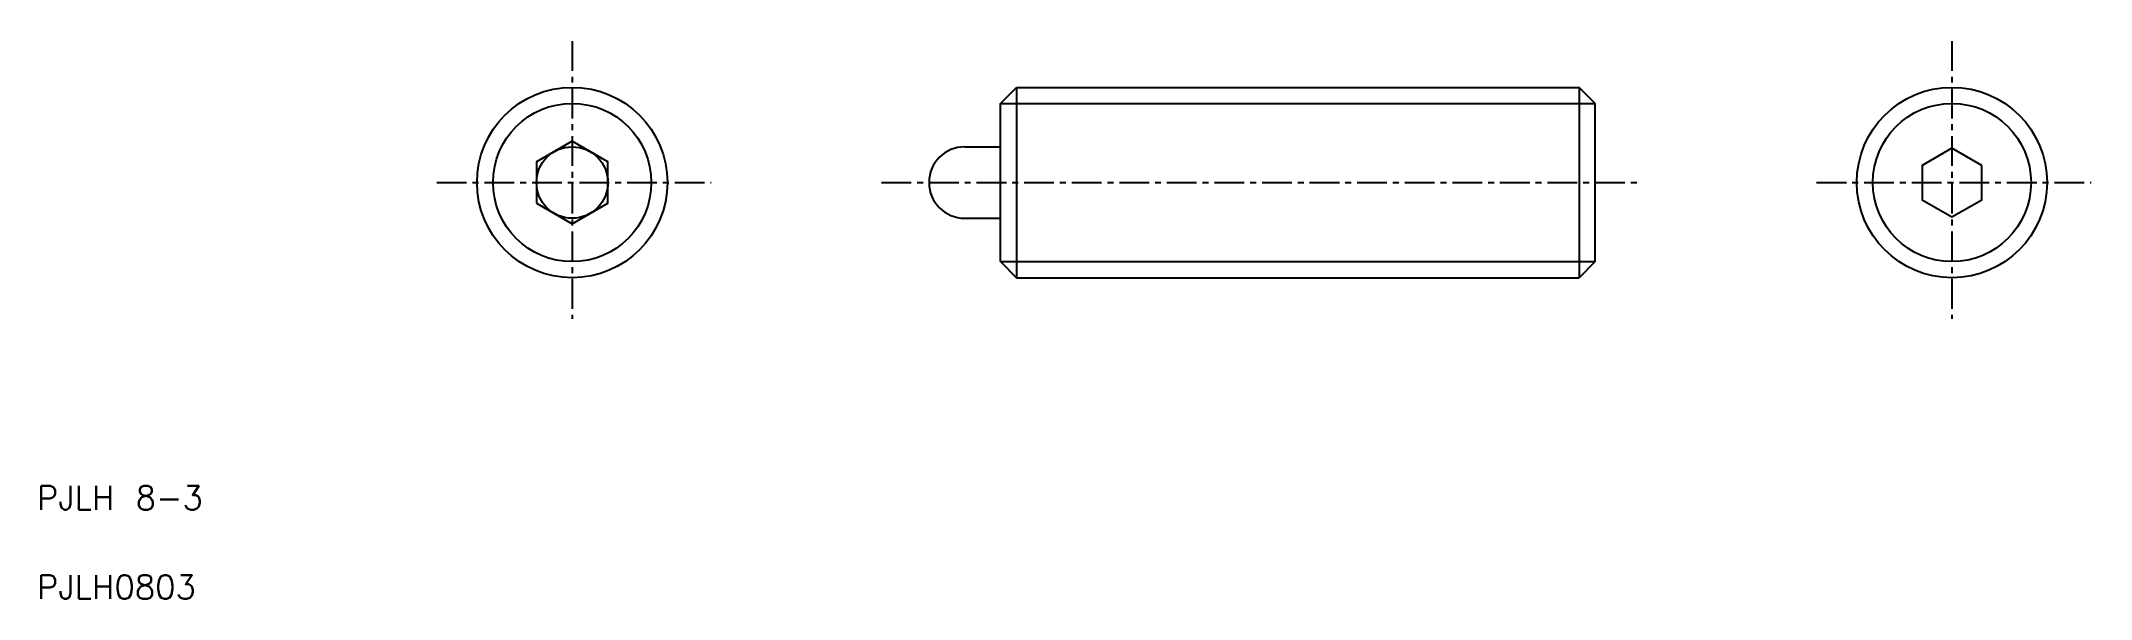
# Model space of a CAD drawing. Extents: x 2.7 to 88.8, y 2.5 to 25.9.
import ezdxf

# ---------------------------------------------------------------- set-up
doc = ezdxf.new("R2010")
doc.units = 0
doc.linetypes.add('CENTER', pattern=[2, 1.25, -0.25, 0.25, -0.25])
doc.layers.get('0').update_dxf_attribs({"linetype": 'CONTINUOUS'})
doc.layers.add('CENTER', color=1, linetype='CENTER')
doc.styles.get("Standard").update_dxf_attribs({"font": 'txt.shx', "bigfont": 'bigfont.shx'})

msp = doc.modelspace()

# ---------------------------------------------------------------- linework, layer by layer
at = {"color": 7, "linetype": 'CONTINUOUS'}
for p, q in [((43, 23.323), (43.677, 24)), ((43, 16.677), (43, 23.323)), ((43.677, 24), (43.677, 16)), ((43.677, 24), (67.323, 24)), ((67.323, 24), (67.323, 16)), ((68, 23.323), (67.323, 24)), ((68, 16.677), (68, 23.323)), ((41.5, 21.5), (43, 21.5)), ((41.5, 18.5), (43, 18.5)), ((43, 16.677), (43.677, 16)), ((68, 16.677), (67.323, 16)), ((43.677, 16), (67.323, 16))]:
    msp.add_line(p, q, dxfattribs=at)
at = {"color": 3, "linetype": 'CONTINUOUS'}
for p, q in [((43, 23.323), (68, 23.323)), ((43, 16.677), (68, 16.677))]:
    msp.add_line(p, q, dxfattribs=at)
at = {"color": 7, "linetype": 'CONTINUOUS'}
for points in [[(23.5, 19.134), (25, 18.268), (26.5, 19.134), (26.5, 20.866), (25, 21.732), (23.5, 20.866)], [(84.25, 20.722), (83, 21.443), (81.75, 20.722), (81.75, 19.278), (83, 18.557), (84.25, 19.278)]]:
    msp.add_lwpolyline(points, close=True, dxfattribs=at)
for centre, radius in [((25, 20), 4), ((83, 20), 4), ((25, 20), 1.5)]:
    msp.add_circle(centre, radius, dxfattribs=at)
at = {"color": 3, "linetype": 'CONTINUOUS'}
for centre in [(25, 20), (83, 20)]:
    msp.add_circle(centre, 3.324, dxfattribs=at)
at = {"color": 7, "linetype": 'CONTINUOUS'}
msp.add_arc((41.5, 20), 1.5, 90, 270, dxfattribs=at)
at = {"layer": 'CENTER', "color": 1, "linetype": 'CENTER'}
for p, q in [((25, 25.947), (25, 14.271)), ((83, 25.947), (83, 14.271)), ((19.311, 20), (30.845, 20)), ((38, 20), (70, 20)), ((77.311, 20), (88.845, 20))]:
    msp.add_line(p, q, dxfattribs=at)

# ---------------------------------------------------------------- texts
at = {"color": 7, "linetype": 'CONTINUOUS'}
for s, p in [('PJLH 8-3', (2.5, 6.25)), ('PJLH0803', (2.5, 2.5))]:
    msp.add_text(s, height=1, dxfattribs=at).set_placement(p)

doc.saveas('drawing.dxf')
